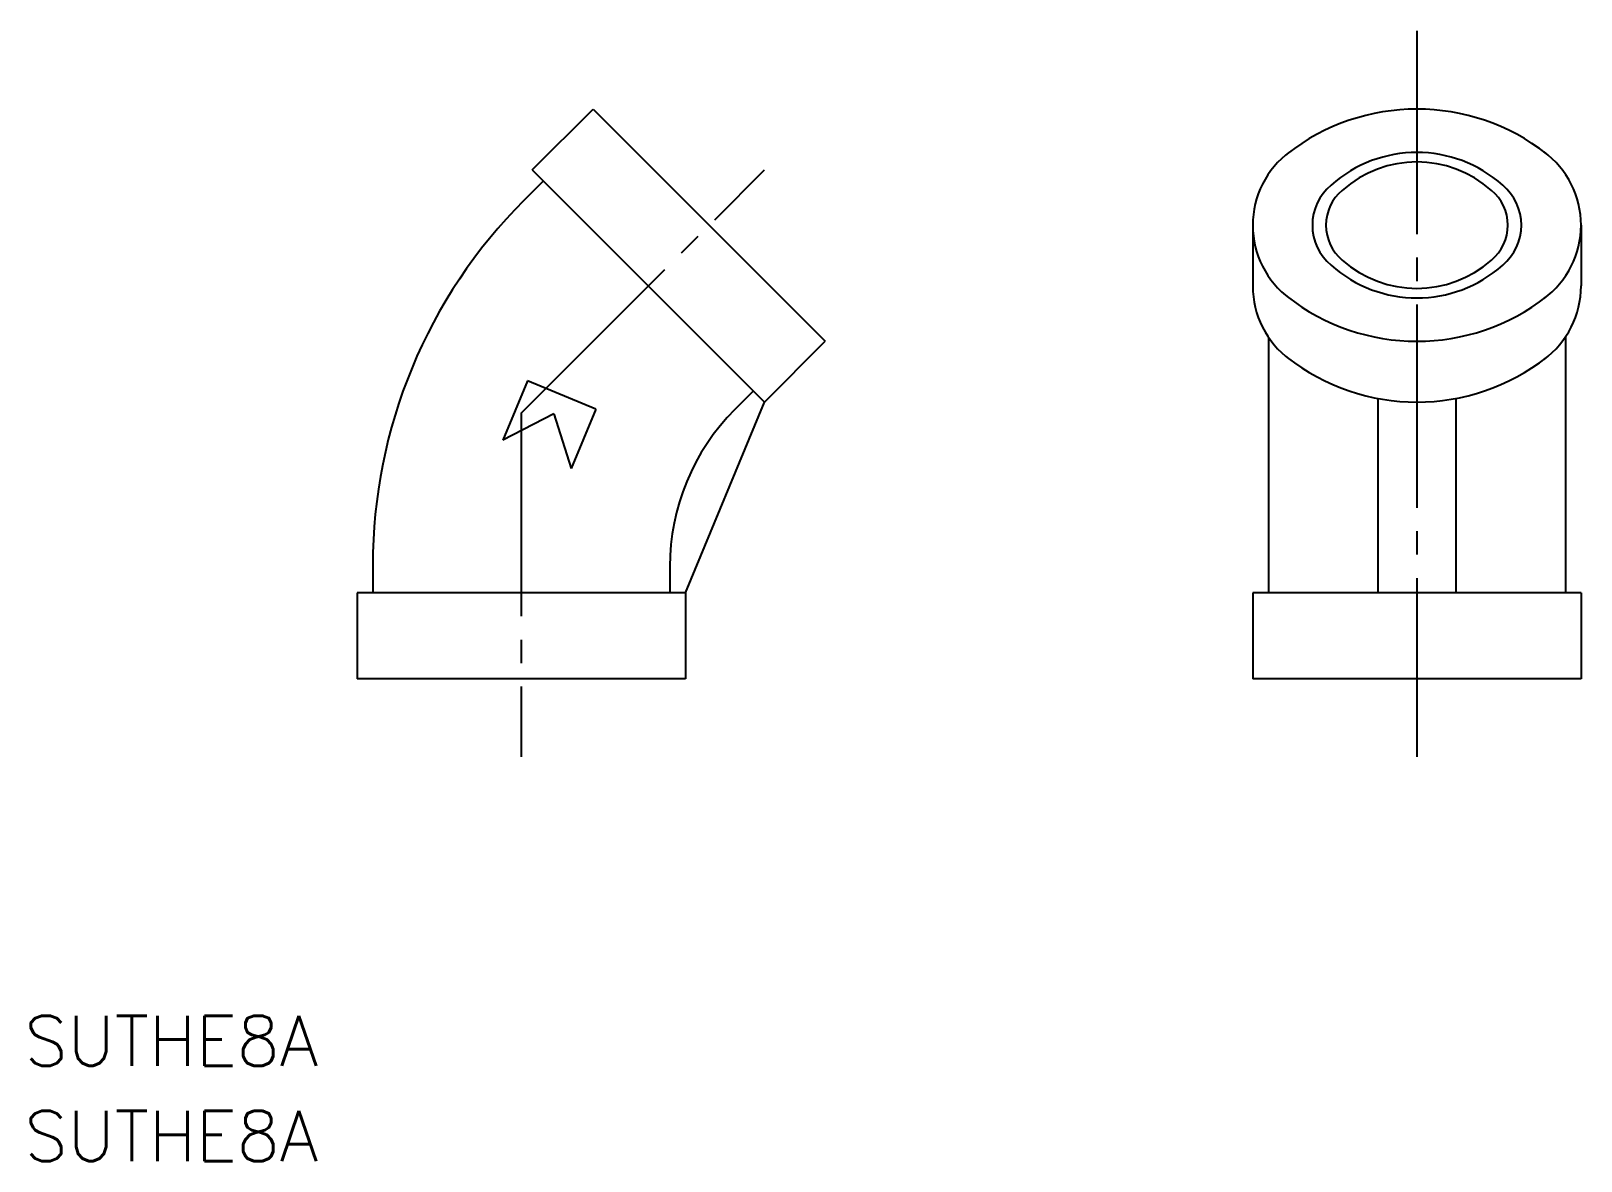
# Model space of a CAD drawing. Extents: x 47.1 to 146.3, y 150.9 to 223.2.
import ezdxf

# ---------------------------------------------------------------- set-up
doc = ezdxf.new("R2010")
doc.units = 0
doc.linetypes.add('CENTER', pattern=[17.5, 13, -1.5, 1.5, -1.5])
doc.layers.get('0').update_dxf_attribs({"linetype": 'CONTINUOUS'})
doc.layers.add('CENTER', color=1, linetype='CENTER')
doc.styles.get("Standard").update_dxf_attribs({"font": 'txt.shx', "bigfont": '@extfont2.shx'})

msp = doc.modelspace()

# ---------------------------------------------------------------- linework, layer by layer
at = {"color": 7, "linetype": 'CONTINUOUS'}
for p, q in [((79.209, 214.294), (83.098, 218.183)), ((83.098, 218.183), (97.947, 203.333)), ((79.209, 214.294), (94.058, 199.444)), ((78.667, 212.338), (79.916, 213.586)), ((125.294, 210.758), (125.294, 206.869)), ((146.294, 210.758), (146.294, 206.869)), ((94.058, 199.444), (97.947, 203.333)), ((126.294, 203.6), (126.294, 187.237)), ((145.294, 203.6), (145.294, 187.237)), ((78.899, 200.801), (77.323, 196.997)), ((83.274, 198.989), (78.899, 200.801)), ((89.002, 187.237), (94.058, 199.444)), ((92.161, 198.961), (93.351, 200.151)), ((133.294, 199.678), (133.294, 187.237)), ((138.294, 199.678), (138.294, 187.237)), ((80.59, 198.698), (77.323, 196.997)), ((80.59, 198.698), (81.698, 195.185)), ((83.274, 198.989), (81.698, 195.185)), ((69.002, 189.003), (69.002, 187.237)), ((88.002, 188.92), (88.002, 187.237)), ((89.002, 187.237), (68.002, 187.237)), ((68.002, 187.237), (68.002, 181.737)), ((89.002, 187.237), (89.002, 181.737)), ((146.294, 187.237), (125.294, 187.237)), ((125.294, 187.237), (125.294, 181.737)), ((146.294, 187.237), (146.294, 181.737)), ((89.002, 181.737), (68.002, 181.737)), ((146.294, 181.737), (125.294, 181.737))]:
    msp.add_line(p, q, dxfattribs=at)
for centre, radius, start, end in [((135.794, 204.697), 13.486, 52.00984, 127.99015), ((131.136, 210.758), 5.842, 126.50647, 233.49346), ((135.794, 207.154), 8.256, 48.30578, 131.69424), ((140.452, 210.758), 5.842, 306.50651, 53.49344), ((135.794, 207.623), 7.181, 48.3062, 131.69381), ((132.451, 210.758), 3.343, 130.00003, 229.99995), ((139.136, 210.758), 3.343, 310.00005, 49.99997), ((102.002, 189.003), 33, 135, 180.00002), ((132.886, 210.758), 2.908, 130.00003, 230.00001), ((138.701, 210.758), 2.908, 309.99999, 49.99997), ((135.794, 213.893), 7.181, 228.30619, 311.6938), ((135.794, 214.362), 8.256, 228.30576, 311.69422), ((131.136, 206.869), 5.842, 180.00004, 233.49348), ((140.452, 206.869), 5.842, 306.51011, 359.99998), ((135.794, 216.819), 13.486, 232.00985, 307.99017), ((135.794, 212.93), 13.486, 232.00985, 307.99017), ((102.202, 188.92), 14.2, 135, 180.00002)]:
    msp.add_arc(centre, radius, start, end, dxfattribs=at)
at = {"layer": 'CENTER', "color": 1, "linetype": 'CENTER'}
for p, q in [((135.794, 223.183), (135.794, 176.737)), ((78.502, 198.737), (94.058, 214.294)), ((78.502, 198.737), (78.502, 176.737))]:
    msp.add_line(p, q, dxfattribs=at)

# ---------------------------------------------------------------- texts
at = {"color": 7, "linetype": 'CONTINUOUS'}
for p in [(46.728, 156.984), (46.728, 150.887)]:
    msp.add_text('SUTHE8A', height=3.2, dxfattribs=at).set_placement(p)

doc.saveas('drawing.dxf')
